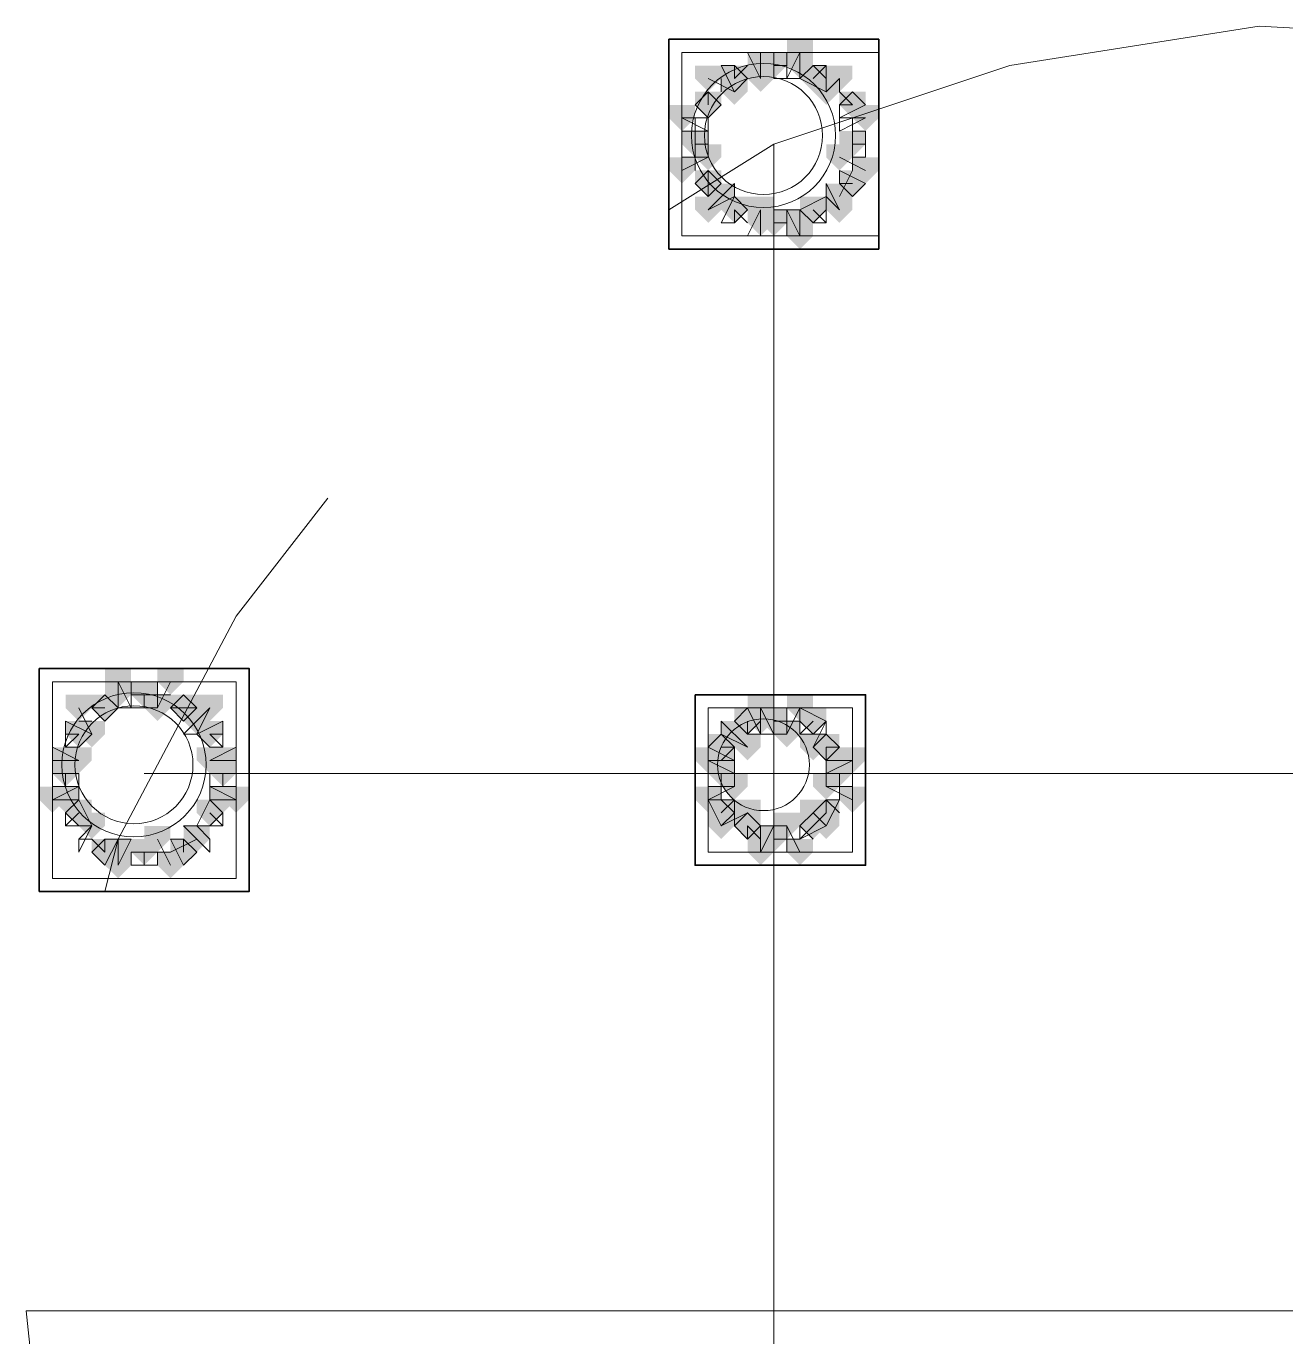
# Model space of a CAD drawing. Header units: millimetres. Extents: x 2315 to 4619, y 1334 to 1897.
# Drawn here: x 4194.02 to 4199.89, y 1554.59 to 1560.69 of the extents above; entities that cross this region are included whole.
import ezdxf

# ---------------------------------------------------------------- set-up
doc = ezdxf.new("R2010")
doc.units = ezdxf.units.MM
for name, color, linetype, true_color in [('PDF_10', 7, 'Continuous', 0x00b85c), ('PDF_AXIS', 7, 'Continuous', 0x00b85c), ('PDF_柱构件', 7, 'Continuous', 0x00b85c), ('PDF_转运站初步方案', 7, 'Continuous', 0x00b85c)]:
    doc.layers.add(name, color=color, linetype=linetype, true_color=true_color)
doc.layers.add('PDF_中心线层', color=1, linetype='Continuous')
doc.layers.add('PDF_粗实线层', color=7, linetype='Continuous')

msp = doc.modelspace()

# ---------------------------------------------------------------- hatches: boundary and pattern name
at = {"layer": 'PDF_10', "transparency": 33554559}
for points in [[(4197.5043, 1560.5703), (4197.4432, 1560.5703), (4197.4432, 1560.5093), (4197.5043, 1560.4482), (4197.5654, 1560.5093), (4197.5654, 1560.5703)], [(4197.5043, 1560.5703), (4197.4432, 1560.5703), (4197.4432, 1560.5093), (4197.5043, 1560.4482), (4197.5654, 1560.5093), (4197.5654, 1560.5703)], [(4197.321, 1560.5093), (4197.26, 1560.5093), (4197.26, 1560.4482), (4197.321, 1560.3871), (4197.3821, 1560.4482), (4197.3821, 1560.5093)], [(4197.321, 1560.5093), (4197.26, 1560.5093), (4197.26, 1560.4482), (4197.321, 1560.3871), (4197.3821, 1560.4482), (4197.3821, 1560.5093)], [(4197.6875, 1560.5093), (4197.6264, 1560.5093), (4197.6264, 1560.4482), (4197.6875, 1560.3871), (4197.7486, 1560.4482), (4197.7486, 1560.5093)], [(4197.6875, 1560.5093), (4197.6264, 1560.5093), (4197.6264, 1560.4482), (4197.6875, 1560.3871), (4197.7486, 1560.4482), (4197.7486, 1560.5093)], [(4197.1989, 1560.3871), (4197.1378, 1560.3871), (4197.1378, 1560.326), (4197.1989, 1560.2649), (4197.26, 1560.326), (4197.26, 1560.3871)], [(4197.1989, 1560.3871), (4197.1378, 1560.3871), (4197.1378, 1560.326), (4197.1989, 1560.2649), (4197.26, 1560.326), (4197.26, 1560.3871)], [(4197.1989, 1560.3871), (4197.1378, 1560.3871), (4197.1378, 1560.326), (4197.1989, 1560.2649), (4197.26, 1560.326), (4197.26, 1560.3871)], [(4197.8708, 1560.3871), (4197.8097, 1560.3871), (4197.8097, 1560.326), (4197.8708, 1560.2649), (4197.9318, 1560.326), (4197.9318, 1560.3871)], [(4197.8708, 1560.3871), (4197.8097, 1560.3871), (4197.8097, 1560.326), (4197.8708, 1560.2649), (4197.9318, 1560.326), (4197.9318, 1560.3871)], [(4197.1378, 1560.2039), (4197.0767, 1560.2039), (4197.0767, 1560.1428), (4197.1378, 1560.0817), (4197.1989, 1560.1428), (4197.1989, 1560.2039)], [(4197.1378, 1560.2039), (4197.0767, 1560.2039), (4197.0767, 1560.1428), (4197.1378, 1560.0817), (4197.1989, 1560.1428), (4197.1989, 1560.2039)], [(4197.8708, 1560.2039), (4197.8097, 1560.2039), (4197.8097, 1560.1428), (4197.8708, 1560.0817), (4197.9318, 1560.1428), (4197.9318, 1560.2039)], [(4197.8708, 1560.2039), (4197.8097, 1560.2039), (4197.8097, 1560.1428), (4197.8708, 1560.0817), (4197.9318, 1560.1428), (4197.9318, 1560.2039)], [(4197.1989, 1560.0206), (4197.1378, 1560.0206), (4197.1378, 1559.9595), (4197.1989, 1559.8985), (4197.26, 1559.9595), (4197.26, 1560.0206)], [(4197.1989, 1560.0206), (4197.1378, 1560.0206), (4197.1378, 1559.9595), (4197.1989, 1559.8985), (4197.26, 1559.9595), (4197.26, 1560.0206)], [(4197.1989, 1560.0206), (4197.1378, 1560.0206), (4197.1378, 1559.9595), (4197.1989, 1559.8985), (4197.26, 1559.9595), (4197.26, 1560.0206)], [(4197.8708, 1560.0206), (4197.8097, 1560.0206), (4197.8097, 1559.9595), (4197.8708, 1559.8985), (4197.9318, 1559.9595), (4197.9318, 1560.0206)], [(4197.8708, 1560.0206), (4197.8097, 1560.0206), (4197.8097, 1559.9595), (4197.8708, 1559.8985), (4197.9318, 1559.9595), (4197.9318, 1560.0206)], [(4197.321, 1559.8985), (4197.26, 1559.8985), (4197.26, 1559.8374), (4197.321, 1559.7763), (4197.3821, 1559.8374), (4197.3821, 1559.8985)], [(4197.321, 1559.8985), (4197.26, 1559.8985), (4197.26, 1559.8374), (4197.321, 1559.7763), (4197.3821, 1559.8374), (4197.3821, 1559.8985)], [(4197.6875, 1559.8985), (4197.6264, 1559.8985), (4197.6264, 1559.8374), (4197.6875, 1559.7763), (4197.7486, 1559.8374), (4197.7486, 1559.8985)], [(4197.6875, 1559.8985), (4197.6264, 1559.8985), (4197.6264, 1559.8374), (4197.6875, 1559.7763), (4197.7486, 1559.8374), (4197.7486, 1559.8985)], [(4197.5043, 1559.8374), (4197.4432, 1559.8374), (4197.4432, 1559.7763), (4197.5043, 1559.7152), (4197.5654, 1559.7763), (4197.5654, 1559.8374)], [(4197.5043, 1559.8374), (4197.4432, 1559.8374), (4197.4432, 1559.7763), (4197.5043, 1559.7152), (4197.5654, 1559.7763), (4197.5654, 1559.8374)], [(4194.5724, 1557.6385), (4194.5113, 1557.6385), (4194.5113, 1557.5774), (4194.5724, 1557.5163), (4194.6335, 1557.5774), (4194.6335, 1557.6385)], [(4194.5724, 1557.6385), (4194.5113, 1557.6385), (4194.5113, 1557.5774), (4194.5724, 1557.5163), (4194.6335, 1557.5774), (4194.6335, 1557.6385)], [(4194.3891, 1557.5774), (4194.3281, 1557.5774), (4194.3281, 1557.5163), (4194.3891, 1557.4552), (4194.4502, 1557.5163), (4194.4502, 1557.5774)], [(4194.3891, 1557.5774), (4194.3281, 1557.5774), (4194.3281, 1557.5163), (4194.3891, 1557.4552), (4194.4502, 1557.5163), (4194.4502, 1557.5774)], [(4194.3891, 1557.5774), (4194.3281, 1557.5774), (4194.3281, 1557.5163), (4194.3891, 1557.4552), (4194.4502, 1557.5163), (4194.4502, 1557.5774)], [(4194.7556, 1557.5774), (4194.6946, 1557.5774), (4194.6946, 1557.5163), (4194.7556, 1557.4552), (4194.8167, 1557.5163), (4194.8167, 1557.5774)], [(4194.7556, 1557.5774), (4194.6946, 1557.5774), (4194.6946, 1557.5163), (4194.7556, 1557.4552), (4194.8167, 1557.5163), (4194.8167, 1557.5774)], [(4194.7556, 1557.5774), (4194.6946, 1557.5774), (4194.6946, 1557.5163), (4194.7556, 1557.4552), (4194.8167, 1557.5163), (4194.8167, 1557.5774)], [(4197.3821, 1557.5163), (4197.321, 1557.5163), (4197.321, 1557.4552), (4197.3821, 1557.3941), (4197.4432, 1557.4552), (4197.4432, 1557.5163)], [(4197.3821, 1557.5163), (4197.321, 1557.5163), (4197.321, 1557.4552), (4197.3821, 1557.3941), (4197.4432, 1557.4552), (4197.4432, 1557.5163)], [(4197.5043, 1557.5163), (4197.4432, 1557.5163), (4197.4432, 1557.4552), (4197.5043, 1557.3941), (4197.5654, 1557.4552), (4197.5654, 1557.5163)], [(4197.5043, 1557.5163), (4197.4432, 1557.5163), (4197.4432, 1557.4552), (4197.5043, 1557.3941), (4197.5654, 1557.4552), (4197.5654, 1557.5163)], [(4197.6875, 1557.5163), (4197.6264, 1557.5163), (4197.6264, 1557.4552), (4197.6875, 1557.3941), (4197.7486, 1557.4552), (4197.7486, 1557.5163)], [(4197.6875, 1557.5163), (4197.6264, 1557.5163), (4197.6264, 1557.4552), (4197.6875, 1557.3941), (4197.7486, 1557.4552), (4197.7486, 1557.5163)], [(4194.267, 1557.4552), (4194.2059, 1557.4552), (4194.2059, 1557.3941), (4194.267, 1557.333), (4194.3281, 1557.3941), (4194.3281, 1557.4552)], [(4194.267, 1557.4552), (4194.2059, 1557.4552), (4194.2059, 1557.3941), (4194.267, 1557.333), (4194.3281, 1557.3941), (4194.3281, 1557.4552)], [(4194.8778, 1557.4552), (4194.8167, 1557.4552), (4194.8167, 1557.3941), (4194.8778, 1557.333), (4194.9389, 1557.3941), (4194.9389, 1557.4552)], [(4194.8778, 1557.4552), (4194.8167, 1557.4552), (4194.8167, 1557.3941), (4194.8778, 1557.333), (4194.9389, 1557.3941), (4194.9389, 1557.4552)], [(4197.26, 1557.3941), (4197.1989, 1557.3941), (4197.1989, 1557.333), (4197.26, 1557.272), (4197.321, 1557.333), (4197.321, 1557.3941)], [(4197.26, 1557.3941), (4197.1989, 1557.3941), (4197.1989, 1557.333), (4197.26, 1557.272), (4197.321, 1557.333), (4197.321, 1557.3941)], [(4197.7486, 1557.3941), (4197.6875, 1557.3941), (4197.6875, 1557.333), (4197.7486, 1557.272), (4197.8097, 1557.333), (4197.8097, 1557.3941)], [(4197.7486, 1557.3941), (4197.6875, 1557.3941), (4197.6875, 1557.333), (4197.7486, 1557.272), (4197.8097, 1557.333), (4197.8097, 1557.3941)], [(4194.2059, 1557.272), (4194.1448, 1557.272), (4194.1448, 1557.2109), (4194.2059, 1557.1498), (4194.267, 1557.2109), (4194.267, 1557.272)], [(4194.2059, 1557.272), (4194.1448, 1557.272), (4194.1448, 1557.2109), (4194.2059, 1557.1498), (4194.267, 1557.2109), (4194.267, 1557.272)], [(4194.9389, 1557.272), (4194.8778, 1557.272), (4194.8778, 1557.2109), (4194.9389, 1557.1498), (4195, 1557.2109), (4195, 1557.272)], [(4194.9389, 1557.272), (4194.8778, 1557.272), (4194.8778, 1557.2109), (4194.9389, 1557.1498), (4195, 1557.2109), (4195, 1557.272)], [(4194.9389, 1557.272), (4194.8778, 1557.272), (4194.8778, 1557.2109), (4194.9389, 1557.1498), (4195, 1557.2109), (4195, 1557.272)], [(4197.26, 1557.272), (4197.1989, 1557.272), (4197.1989, 1557.2109), (4197.26, 1557.1498), (4197.321, 1557.2109), (4197.321, 1557.272)], [(4197.26, 1557.272), (4197.1989, 1557.272), (4197.1989, 1557.2109), (4197.26, 1557.1498), (4197.321, 1557.2109), (4197.321, 1557.272)], [(4197.8097, 1557.272), (4197.7486, 1557.272), (4197.7486, 1557.2109), (4197.8097, 1557.1498), (4197.8708, 1557.2109), (4197.8708, 1557.272)], [(4197.8097, 1557.272), (4197.7486, 1557.272), (4197.7486, 1557.2109), (4197.8097, 1557.1498), (4197.8708, 1557.2109), (4197.8708, 1557.272)], [(4194.267, 1557.0887), (4194.2059, 1557.0887), (4194.2059, 1557.0276), (4194.267, 1556.9666), (4194.3281, 1557.0276), (4194.3281, 1557.0887)], [(4194.267, 1557.0887), (4194.2059, 1557.0887), (4194.2059, 1557.0276), (4194.267, 1556.9666), (4194.3281, 1557.0276), (4194.3281, 1557.0887)], [(4194.8778, 1557.0887), (4194.8167, 1557.0887), (4194.8167, 1557.0276), (4194.8778, 1556.9666), (4194.9389, 1557.0276), (4194.9389, 1557.0887)], [(4194.8778, 1557.0887), (4194.8167, 1557.0887), (4194.8167, 1557.0276), (4194.8778, 1556.9666), (4194.9389, 1557.0276), (4194.9389, 1557.0887)], [(4197.26, 1557.0887), (4197.1989, 1557.0887), (4197.1989, 1557.0276), (4197.26, 1556.9666), (4197.321, 1557.0276), (4197.321, 1557.0887)], [(4197.26, 1557.0887), (4197.1989, 1557.0887), (4197.1989, 1557.0276), (4197.26, 1556.9666), (4197.321, 1557.0276), (4197.321, 1557.0887)], [(4197.7486, 1557.0887), (4197.6875, 1557.0887), (4197.6875, 1557.0276), (4197.7486, 1556.9666), (4197.8097, 1557.0276), (4197.8097, 1557.0887)], [(4197.7486, 1557.0887), (4197.6875, 1557.0887), (4197.6875, 1557.0276), (4197.7486, 1556.9666), (4197.8097, 1557.0276), (4197.8097, 1557.0887)], [(4197.3821, 1557.0276), (4197.321, 1557.0276), (4197.321, 1556.9666), (4197.3821, 1556.9055), (4197.4432, 1556.9666), (4197.4432, 1557.0276)], [(4197.3821, 1557.0276), (4197.321, 1557.0276), (4197.321, 1556.9666), (4197.3821, 1556.9055), (4197.4432, 1556.9666), (4197.4432, 1557.0276)], [(4197.6875, 1557.0276), (4197.6264, 1557.0276), (4197.6264, 1556.9666), (4197.6875, 1556.9055), (4197.7486, 1556.9666), (4197.7486, 1557.0276)], [(4197.6875, 1557.0276), (4197.6264, 1557.0276), (4197.6264, 1556.9666), (4197.6875, 1556.9055), (4197.7486, 1556.9666), (4197.7486, 1557.0276)], [(4197.5043, 1556.9666), (4197.4432, 1556.9666), (4197.4432, 1556.9055), (4197.5043, 1556.8444), (4197.5654, 1556.9055), (4197.5654, 1556.9666)], [(4197.5043, 1556.9666), (4197.4432, 1556.9666), (4197.4432, 1556.9055), (4197.5043, 1556.8444), (4197.5654, 1556.9055), (4197.5654, 1556.9666)], [(4194.3891, 1556.9055), (4194.3281, 1556.9055), (4194.3281, 1556.8444), (4194.3891, 1556.7833), (4194.4502, 1556.8444), (4194.4502, 1556.9055)], [(4194.3891, 1556.9055), (4194.3281, 1556.9055), (4194.3281, 1556.8444), (4194.3891, 1556.7833), (4194.4502, 1556.8444), (4194.4502, 1556.9055)], [(4194.5724, 1556.9055), (4194.5113, 1556.9055), (4194.5113, 1556.8444), (4194.5724, 1556.7833), (4194.6335, 1556.8444), (4194.6335, 1556.9055)], [(4194.5724, 1556.9055), (4194.5113, 1556.9055), (4194.5113, 1556.8444), (4194.5724, 1556.7833), (4194.6335, 1556.8444), (4194.6335, 1556.9055)], [(4194.7556, 1556.9055), (4194.6946, 1556.9055), (4194.6946, 1556.8444), (4194.7556, 1556.7833), (4194.8167, 1556.8444), (4194.8167, 1556.9055)], [(4194.7556, 1556.9055), (4194.6946, 1556.9055), (4194.6946, 1556.8444), (4194.7556, 1556.7833), (4194.8167, 1556.8444), (4194.8167, 1556.9055)]]:
    msp.add_hatch(color=256, dxfattribs=at).paths.add_polyline_path(points)
at = {"layer": 'PDF_柱构件', "transparency": 33554559}
for points in [[(4197.6264, 1560.6314), (4197.5654, 1560.6314), (4197.5654, 1560.5703), (4197.6264, 1560.5093), (4197.6875, 1560.5703), (4197.6875, 1560.6314)], [(4197.4432, 1560.5703), (4197.3821, 1560.5703), (4197.3821, 1560.5093), (4197.4432, 1560.4482), (4197.5043, 1560.5093), (4197.5043, 1560.5703)], [(4197.6264, 1560.5703), (4197.5654, 1560.5703), (4197.5654, 1560.5093), (4197.6264, 1560.4482), (4197.6875, 1560.5093), (4197.6875, 1560.5703)], [(4197.1989, 1560.5093), (4197.1378, 1560.5093), (4197.1378, 1560.4482), (4197.1989, 1560.3871), (4197.26, 1560.4482), (4197.26, 1560.5093)], [(4197.4432, 1560.5093), (4197.3821, 1560.5093), (4197.3821, 1560.4482), (4197.4432, 1560.3871), (4197.5043, 1560.4482), (4197.5043, 1560.5093)], [(4197.8097, 1560.5093), (4197.7486, 1560.5093), (4197.7486, 1560.4482), (4197.8097, 1560.3871), (4197.8708, 1560.4482), (4197.8708, 1560.5093)], [(4197.321, 1560.4482), (4197.26, 1560.4482), (4197.26, 1560.3871), (4197.321, 1560.326), (4197.3821, 1560.3871), (4197.3821, 1560.4482)], [(4197.7486, 1560.4482), (4197.6875, 1560.4482), (4197.6875, 1560.3871), (4197.7486, 1560.326), (4197.8097, 1560.3871), (4197.8097, 1560.4482)], [(4197.0767, 1560.326), (4197.0156, 1560.326), (4197.0156, 1560.2649), (4197.0767, 1560.2039), (4197.1378, 1560.2649), (4197.1378, 1560.326)], [(4197.9318, 1560.326), (4197.8708, 1560.326), (4197.8708, 1560.2649), (4197.9318, 1560.2039), (4197.9929, 1560.2649), (4197.9929, 1560.326)], [(4197.1989, 1560.1428), (4197.1378, 1560.1428), (4197.1378, 1560.0817), (4197.1989, 1560.0206), (4197.26, 1560.0817), (4197.26, 1560.1428)], [(4197.8097, 1560.1428), (4197.7486, 1560.1428), (4197.7486, 1560.0817), (4197.8097, 1560.0206), (4197.8708, 1560.0817), (4197.8708, 1560.1428)], [(4197.0767, 1560.0817), (4197.0156, 1560.0817), (4197.0156, 1560.0206), (4197.0767, 1559.9595), (4197.1378, 1560.0206), (4197.1378, 1560.0817)], [(4197.9318, 1560.0817), (4197.8708, 1560.0817), (4197.8708, 1560.0206), (4197.9318, 1559.9595), (4197.9929, 1560.0206), (4197.9929, 1560.0817)], [(4197.26, 1559.9595), (4197.1989, 1559.9595), (4197.1989, 1559.8985), (4197.26, 1559.8374), (4197.321, 1559.8985), (4197.321, 1559.9595)], [(4197.8097, 1559.9595), (4197.7486, 1559.9595), (4197.7486, 1559.8985), (4197.8097, 1559.8374), (4197.8708, 1559.8985), (4197.8708, 1559.9595)], [(4197.1989, 1559.8985), (4197.1378, 1559.8985), (4197.1378, 1559.8374), (4197.1989, 1559.7763), (4197.26, 1559.8374), (4197.26, 1559.8985)], [(4197.4432, 1559.8985), (4197.3821, 1559.8985), (4197.3821, 1559.8374), (4197.4432, 1559.7763), (4197.5043, 1559.8374), (4197.5043, 1559.8985)], [(4197.8097, 1559.8985), (4197.7486, 1559.8985), (4197.7486, 1559.8374), (4197.8097, 1559.7763), (4197.8708, 1559.8374), (4197.8708, 1559.8985)], [(4197.4432, 1559.8374), (4197.3821, 1559.8374), (4197.3821, 1559.7763), (4197.4432, 1559.7152), (4197.5043, 1559.7763), (4197.5043, 1559.8374)], [(4197.6264, 1559.8374), (4197.5654, 1559.8374), (4197.5654, 1559.7763), (4197.6264, 1559.7152), (4197.6875, 1559.7763), (4197.6875, 1559.8374)], [(4197.6264, 1559.7763), (4197.5654, 1559.7763), (4197.5654, 1559.7152), (4197.6264, 1559.6541), (4197.6875, 1559.7152), (4197.6875, 1559.7763)], [(4194.4502, 1557.6995), (4194.3891, 1557.6995), (4194.3891, 1557.6385), (4194.4502, 1557.5774), (4194.5113, 1557.6385), (4194.5113, 1557.6995)], [(4194.6946, 1557.6995), (4194.6335, 1557.6995), (4194.6335, 1557.6385), (4194.6946, 1557.5774), (4194.7556, 1557.6385), (4194.7556, 1557.6995)], [(4194.4502, 1557.6385), (4194.3891, 1557.6385), (4194.3891, 1557.5774), (4194.4502, 1557.5163), (4194.5113, 1557.5774), (4194.5113, 1557.6385)], [(4194.267, 1557.5774), (4194.2059, 1557.5774), (4194.2059, 1557.5163), (4194.267, 1557.4552), (4194.3281, 1557.5163), (4194.3281, 1557.5774)], [(4194.6335, 1557.5774), (4194.5724, 1557.5774), (4194.5724, 1557.5163), (4194.6335, 1557.4552), (4194.6946, 1557.5163), (4194.6946, 1557.5774)], [(4194.8778, 1557.5774), (4194.8167, 1557.5774), (4194.8167, 1557.5163), (4194.8778, 1557.4552), (4194.9389, 1557.5163), (4194.9389, 1557.5774)], [(4197.4432, 1557.5774), (4197.3821, 1557.5774), (4197.3821, 1557.5163), (4197.4432, 1557.4552), (4197.5043, 1557.5163), (4197.5043, 1557.5774)], [(4197.6264, 1557.5774), (4197.5654, 1557.5774), (4197.5654, 1557.5163), (4197.6264, 1557.4552), (4197.6875, 1557.5163), (4197.6875, 1557.5774)], [(4194.8167, 1557.5163), (4194.7556, 1557.5163), (4194.7556, 1557.4552), (4194.8167, 1557.3941), (4194.8778, 1557.4552), (4194.8778, 1557.5163)], [(4197.4432, 1557.5163), (4197.3821, 1557.5163), (4197.3821, 1557.4552), (4197.4432, 1557.3941), (4197.5043, 1557.4552), (4197.5043, 1557.5163)], [(4194.3281, 1557.4552), (4194.267, 1557.4552), (4194.267, 1557.3941), (4194.3281, 1557.333), (4194.3891, 1557.3941), (4194.3891, 1557.4552)], [(4197.321, 1557.4552), (4197.26, 1557.4552), (4197.26, 1557.3941), (4197.321, 1557.333), (4197.3821, 1557.3941), (4197.3821, 1557.4552)], [(4197.5654, 1557.4552), (4197.5043, 1557.4552), (4197.5043, 1557.3941), (4197.5654, 1557.333), (4197.6264, 1557.3941), (4197.6264, 1557.4552)], [(4197.3821, 1557.3941), (4197.321, 1557.3941), (4197.321, 1557.333), (4197.3821, 1557.272), (4197.4432, 1557.333), (4197.4432, 1557.3941)], [(4197.6875, 1557.3941), (4197.6264, 1557.3941), (4197.6264, 1557.333), (4197.6875, 1557.272), (4197.7486, 1557.333), (4197.7486, 1557.3941)], [(4194.2059, 1557.333), (4194.1448, 1557.333), (4194.1448, 1557.272), (4194.2059, 1557.2109), (4194.267, 1557.272), (4194.267, 1557.333)], [(4194.267, 1557.333), (4194.2059, 1557.333), (4194.2059, 1557.272), (4194.267, 1557.2109), (4194.3281, 1557.272), (4194.3281, 1557.333)], [(4194.8778, 1557.333), (4194.8167, 1557.333), (4194.8167, 1557.272), (4194.8778, 1557.2109), (4194.9389, 1557.272), (4194.9389, 1557.333)], [(4194.9389, 1557.333), (4194.8778, 1557.333), (4194.8778, 1557.272), (4194.9389, 1557.2109), (4195, 1557.272), (4195, 1557.333)], [(4197.1989, 1557.333), (4197.1378, 1557.333), (4197.1378, 1557.272), (4197.1989, 1557.2109), (4197.26, 1557.272), (4197.26, 1557.333)], [(4197.26, 1557.333), (4197.1989, 1557.333), (4197.1989, 1557.272), (4197.26, 1557.2109), (4197.321, 1557.272), (4197.321, 1557.333)], [(4197.8097, 1557.333), (4197.7486, 1557.333), (4197.7486, 1557.272), (4197.8097, 1557.2109), (4197.8708, 1557.272), (4197.8708, 1557.333)], [(4197.8708, 1557.333), (4197.8097, 1557.333), (4197.8097, 1557.272), (4197.8708, 1557.2109), (4197.9318, 1557.272), (4197.9318, 1557.333)], [(4197.321, 1557.2109), (4197.26, 1557.2109), (4197.26, 1557.1498), (4197.321, 1557.0887), (4197.3821, 1557.1498), (4197.3821, 1557.2109)], [(4197.7486, 1557.2109), (4197.6875, 1557.2109), (4197.6875, 1557.1498), (4197.7486, 1557.0887), (4197.8097, 1557.1498), (4197.8097, 1557.2109)], [(4194.1448, 1557.1498), (4194.0837, 1557.1498), (4194.0837, 1557.0887), (4194.1448, 1557.0276), (4194.2059, 1557.0887), (4194.2059, 1557.1498)], [(4194.2059, 1557.1498), (4194.1448, 1557.1498), (4194.1448, 1557.0887), (4194.2059, 1557.0276), (4194.267, 1557.0887), (4194.267, 1557.1498)], [(4194.9389, 1557.1498), (4194.8778, 1557.1498), (4194.8778, 1557.0887), (4194.9389, 1557.0276), (4195, 1557.0887), (4195, 1557.1498)], [(4195, 1557.1498), (4194.9389, 1557.1498), (4194.9389, 1557.0887), (4195, 1557.0276), (4195.061, 1557.0887), (4195.061, 1557.1498)], [(4197.1989, 1557.1498), (4197.1378, 1557.1498), (4197.1378, 1557.0887), (4197.1989, 1557.0276), (4197.26, 1557.0887), (4197.26, 1557.1498)], [(4197.8708, 1557.1498), (4197.8097, 1557.1498), (4197.8097, 1557.0887), (4197.8708, 1557.0276), (4197.9318, 1557.0887), (4197.9318, 1557.1498)], [(4197.3821, 1557.0887), (4197.321, 1557.0887), (4197.321, 1557.0276), (4197.3821, 1556.9666), (4197.4432, 1557.0276), (4197.4432, 1557.0887)], [(4197.6875, 1557.0887), (4197.6264, 1557.0887), (4197.6264, 1557.0276), (4197.6875, 1556.9666), (4197.7486, 1557.0276), (4197.7486, 1557.0887)], [(4194.3281, 1557.0276), (4194.267, 1557.0276), (4194.267, 1556.9666), (4194.3281, 1556.9055), (4194.3891, 1556.9666), (4194.3891, 1557.0276)], [(4197.26, 1557.0276), (4197.1989, 1557.0276), (4197.1989, 1556.9666), (4197.26, 1556.9055), (4197.321, 1556.9666), (4197.321, 1557.0276)], [(4197.5654, 1557.0276), (4197.5043, 1557.0276), (4197.5043, 1556.9666), (4197.5654, 1556.9055), (4197.6264, 1556.9666), (4197.6264, 1557.0276)], [(4197.7486, 1557.0276), (4197.6875, 1557.0276), (4197.6875, 1556.9666), (4197.7486, 1556.9055), (4197.8097, 1556.9666), (4197.8097, 1557.0276)], [(4194.6335, 1556.9666), (4194.5724, 1556.9666), (4194.5724, 1556.9055), (4194.6335, 1556.8444), (4194.6946, 1556.9055), (4194.6946, 1556.9666)], [(4194.8167, 1556.9666), (4194.7556, 1556.9666), (4194.7556, 1556.9055), (4194.8167, 1556.8444), (4194.8778, 1556.9055), (4194.8778, 1556.9666)], [(4197.4432, 1556.9666), (4197.3821, 1556.9666), (4197.3821, 1556.9055), (4197.4432, 1556.8444), (4197.5043, 1556.9055), (4197.5043, 1556.9666)], [(4194.4502, 1556.9055), (4194.3891, 1556.9055), (4194.3891, 1556.8444), (4194.4502, 1556.7833), (4194.5113, 1556.8444), (4194.5113, 1556.9055)], [(4197.4432, 1556.9055), (4197.3821, 1556.9055), (4197.3821, 1556.8444), (4197.4432, 1556.7833), (4197.5043, 1556.8444), (4197.5043, 1556.9055)], [(4197.6264, 1556.9055), (4197.5654, 1556.9055), (4197.5654, 1556.8444), (4197.6264, 1556.7833), (4197.6875, 1556.8444), (4197.6875, 1556.9055)], [(4194.4502, 1556.8444), (4194.3891, 1556.8444), (4194.3891, 1556.7833), (4194.4502, 1556.7222), (4194.5113, 1556.7833), (4194.5113, 1556.8444)], [(4194.6946, 1556.8444), (4194.6335, 1556.8444), (4194.6335, 1556.7833), (4194.6946, 1556.7222), (4194.7556, 1556.7833), (4194.7556, 1556.8444)]]:
    msp.add_hatch(color=256, dxfattribs=at).paths.add_polyline_path(points)
at = {"layer": 'PDF_转运站初步方案', "transparency": 33554559}
for points in [[(4197.5043, 1560.5703), (4197.4432, 1560.5703), (4197.4432, 1560.5093), (4197.5043, 1560.4482), (4197.5654, 1560.5093), (4197.5654, 1560.5703)], [(4197.5043, 1560.5703), (4197.4432, 1560.5703), (4197.4432, 1560.5093), (4197.5043, 1560.4482), (4197.5654, 1560.5093), (4197.5654, 1560.5703)], [(4197.321, 1560.5093), (4197.26, 1560.5093), (4197.26, 1560.4482), (4197.321, 1560.3871), (4197.3821, 1560.4482), (4197.3821, 1560.5093)], [(4197.321, 1560.5093), (4197.26, 1560.5093), (4197.26, 1560.4482), (4197.321, 1560.3871), (4197.3821, 1560.4482), (4197.3821, 1560.5093)], [(4197.6875, 1560.5093), (4197.6264, 1560.5093), (4197.6264, 1560.4482), (4197.6875, 1560.3871), (4197.7486, 1560.4482), (4197.7486, 1560.5093)], [(4197.6875, 1560.5093), (4197.6264, 1560.5093), (4197.6264, 1560.4482), (4197.6875, 1560.3871), (4197.7486, 1560.4482), (4197.7486, 1560.5093)], [(4197.1989, 1560.3871), (4197.1378, 1560.3871), (4197.1378, 1560.326), (4197.1989, 1560.2649), (4197.26, 1560.326), (4197.26, 1560.3871)], [(4197.1989, 1560.3871), (4197.1378, 1560.3871), (4197.1378, 1560.326), (4197.1989, 1560.2649), (4197.26, 1560.326), (4197.26, 1560.3871)], [(4197.8708, 1560.3871), (4197.8097, 1560.3871), (4197.8097, 1560.326), (4197.8708, 1560.2649), (4197.9318, 1560.326), (4197.9318, 1560.3871)], [(4197.8708, 1560.3871), (4197.8097, 1560.3871), (4197.8097, 1560.326), (4197.8708, 1560.2649), (4197.9318, 1560.326), (4197.9318, 1560.3871)], [(4197.1378, 1560.2039), (4197.0767, 1560.2039), (4197.0767, 1560.1428), (4197.1378, 1560.0817), (4197.1989, 1560.1428), (4197.1989, 1560.2039)], [(4197.1378, 1560.2039), (4197.0767, 1560.2039), (4197.0767, 1560.1428), (4197.1378, 1560.0817), (4197.1989, 1560.1428), (4197.1989, 1560.2039)], [(4197.8708, 1560.2039), (4197.8097, 1560.2039), (4197.8097, 1560.1428), (4197.8708, 1560.0817), (4197.9318, 1560.1428), (4197.9318, 1560.2039)], [(4197.8708, 1560.2039), (4197.8097, 1560.2039), (4197.8097, 1560.1428), (4197.8708, 1560.0817), (4197.9318, 1560.1428), (4197.9318, 1560.2039)], [(4197.1989, 1560.0206), (4197.1378, 1560.0206), (4197.1378, 1559.9595), (4197.1989, 1559.8985), (4197.26, 1559.9595), (4197.26, 1560.0206)], [(4197.1989, 1560.0206), (4197.1378, 1560.0206), (4197.1378, 1559.9595), (4197.1989, 1559.8985), (4197.26, 1559.9595), (4197.26, 1560.0206)], [(4197.8708, 1560.0206), (4197.8097, 1560.0206), (4197.8097, 1559.9595), (4197.8708, 1559.8985), (4197.9318, 1559.9595), (4197.9318, 1560.0206)], [(4197.8708, 1560.0206), (4197.8097, 1560.0206), (4197.8097, 1559.9595), (4197.8708, 1559.8985), (4197.9318, 1559.9595), (4197.9318, 1560.0206)], [(4197.321, 1559.8985), (4197.26, 1559.8985), (4197.26, 1559.8374), (4197.321, 1559.7763), (4197.3821, 1559.8374), (4197.3821, 1559.8985)], [(4197.321, 1559.8985), (4197.26, 1559.8985), (4197.26, 1559.8374), (4197.321, 1559.7763), (4197.3821, 1559.8374), (4197.3821, 1559.8985)], [(4197.6875, 1559.8985), (4197.6264, 1559.8985), (4197.6264, 1559.8374), (4197.6875, 1559.7763), (4197.7486, 1559.8374), (4197.7486, 1559.8985)], [(4197.6875, 1559.8985), (4197.6264, 1559.8985), (4197.6264, 1559.8374), (4197.6875, 1559.7763), (4197.7486, 1559.8374), (4197.7486, 1559.8985)], [(4197.5043, 1559.8374), (4197.4432, 1559.8374), (4197.4432, 1559.7763), (4197.5043, 1559.7152), (4197.5654, 1559.7763), (4197.5654, 1559.8374)], [(4197.5043, 1559.8374), (4197.4432, 1559.8374), (4197.4432, 1559.7763), (4197.5043, 1559.7152), (4197.5654, 1559.7763), (4197.5654, 1559.8374)], [(4194.5724, 1557.6385), (4194.5113, 1557.6385), (4194.5113, 1557.5774), (4194.5724, 1557.5163), (4194.6335, 1557.5774), (4194.6335, 1557.6385)], [(4194.5724, 1557.6385), (4194.5113, 1557.6385), (4194.5113, 1557.5774), (4194.5724, 1557.5163), (4194.6335, 1557.5774), (4194.6335, 1557.6385)], [(4194.3891, 1557.5774), (4194.3281, 1557.5774), (4194.3281, 1557.5163), (4194.3891, 1557.4552), (4194.4502, 1557.5163), (4194.4502, 1557.5774)], [(4194.3891, 1557.5774), (4194.3281, 1557.5774), (4194.3281, 1557.5163), (4194.3891, 1557.4552), (4194.4502, 1557.5163), (4194.4502, 1557.5774)], [(4194.7556, 1557.5774), (4194.6946, 1557.5774), (4194.6946, 1557.5163), (4194.7556, 1557.4552), (4194.8167, 1557.5163), (4194.8167, 1557.5774)], [(4194.7556, 1557.5774), (4194.6946, 1557.5774), (4194.6946, 1557.5163), (4194.7556, 1557.4552), (4194.8167, 1557.5163), (4194.8167, 1557.5774)], [(4197.3821, 1557.5163), (4197.321, 1557.5163), (4197.321, 1557.4552), (4197.3821, 1557.3941), (4197.4432, 1557.4552), (4197.4432, 1557.5163)], [(4197.3821, 1557.5163), (4197.321, 1557.5163), (4197.321, 1557.4552), (4197.3821, 1557.3941), (4197.4432, 1557.4552), (4197.4432, 1557.5163)], [(4197.5043, 1557.5163), (4197.4432, 1557.5163), (4197.4432, 1557.4552), (4197.5043, 1557.3941), (4197.5654, 1557.4552), (4197.5654, 1557.5163)], [(4197.5043, 1557.5163), (4197.4432, 1557.5163), (4197.4432, 1557.4552), (4197.5043, 1557.3941), (4197.5654, 1557.4552), (4197.5654, 1557.5163)], [(4197.6875, 1557.5163), (4197.6264, 1557.5163), (4197.6264, 1557.4552), (4197.6875, 1557.3941), (4197.7486, 1557.4552), (4197.7486, 1557.5163)], [(4197.6875, 1557.5163), (4197.6264, 1557.5163), (4197.6264, 1557.4552), (4197.6875, 1557.3941), (4197.7486, 1557.4552), (4197.7486, 1557.5163)], [(4194.267, 1557.4552), (4194.2059, 1557.4552), (4194.2059, 1557.3941), (4194.267, 1557.333), (4194.3281, 1557.3941), (4194.3281, 1557.4552)], [(4194.267, 1557.4552), (4194.2059, 1557.4552), (4194.2059, 1557.3941), (4194.267, 1557.333), (4194.3281, 1557.3941), (4194.3281, 1557.4552)], [(4194.8778, 1557.4552), (4194.8167, 1557.4552), (4194.8167, 1557.3941), (4194.8778, 1557.333), (4194.9389, 1557.3941), (4194.9389, 1557.4552)], [(4194.8778, 1557.4552), (4194.8167, 1557.4552), (4194.8167, 1557.3941), (4194.8778, 1557.333), (4194.9389, 1557.3941), (4194.9389, 1557.4552)], [(4197.26, 1557.3941), (4197.1989, 1557.3941), (4197.1989, 1557.333), (4197.26, 1557.272), (4197.321, 1557.333), (4197.321, 1557.3941)], [(4197.26, 1557.3941), (4197.1989, 1557.3941), (4197.1989, 1557.333), (4197.26, 1557.272), (4197.321, 1557.333), (4197.321, 1557.3941)], [(4197.7486, 1557.3941), (4197.6875, 1557.3941), (4197.6875, 1557.333), (4197.7486, 1557.272), (4197.8097, 1557.333), (4197.8097, 1557.3941)], [(4197.7486, 1557.3941), (4197.6875, 1557.3941), (4197.6875, 1557.333), (4197.7486, 1557.272), (4197.8097, 1557.333), (4197.8097, 1557.3941)], [(4194.2059, 1557.272), (4194.1448, 1557.272), (4194.1448, 1557.2109), (4194.2059, 1557.1498), (4194.267, 1557.2109), (4194.267, 1557.272)], [(4194.2059, 1557.272), (4194.1448, 1557.272), (4194.1448, 1557.2109), (4194.2059, 1557.1498), (4194.267, 1557.2109), (4194.267, 1557.272)], [(4194.9389, 1557.272), (4194.8778, 1557.272), (4194.8778, 1557.2109), (4194.9389, 1557.1498), (4195, 1557.2109), (4195, 1557.272)], [(4194.9389, 1557.272), (4194.8778, 1557.272), (4194.8778, 1557.2109), (4194.9389, 1557.1498), (4195, 1557.2109), (4195, 1557.272)], [(4197.26, 1557.272), (4197.1989, 1557.272), (4197.1989, 1557.2109), (4197.26, 1557.1498), (4197.321, 1557.2109), (4197.321, 1557.272)], [(4197.26, 1557.272), (4197.1989, 1557.272), (4197.1989, 1557.2109), (4197.26, 1557.1498), (4197.321, 1557.2109), (4197.321, 1557.272)], [(4197.8097, 1557.272), (4197.7486, 1557.272), (4197.7486, 1557.2109), (4197.8097, 1557.1498), (4197.8708, 1557.2109), (4197.8708, 1557.272)], [(4197.8097, 1557.272), (4197.7486, 1557.272), (4197.7486, 1557.2109), (4197.8097, 1557.1498), (4197.8708, 1557.2109), (4197.8708, 1557.272)], [(4194.267, 1557.0887), (4194.2059, 1557.0887), (4194.2059, 1557.0276), (4194.267, 1556.9666), (4194.3281, 1557.0276), (4194.3281, 1557.0887)], [(4194.267, 1557.0887), (4194.2059, 1557.0887), (4194.2059, 1557.0276), (4194.267, 1556.9666), (4194.3281, 1557.0276), (4194.3281, 1557.0887)], [(4194.8778, 1557.0887), (4194.8167, 1557.0887), (4194.8167, 1557.0276), (4194.8778, 1556.9666), (4194.9389, 1557.0276), (4194.9389, 1557.0887)], [(4194.8778, 1557.0887), (4194.8167, 1557.0887), (4194.8167, 1557.0276), (4194.8778, 1556.9666), (4194.9389, 1557.0276), (4194.9389, 1557.0887)], [(4197.26, 1557.0887), (4197.1989, 1557.0887), (4197.1989, 1557.0276), (4197.26, 1556.9666), (4197.321, 1557.0276), (4197.321, 1557.0887)], [(4197.26, 1557.0887), (4197.1989, 1557.0887), (4197.1989, 1557.0276), (4197.26, 1556.9666), (4197.321, 1557.0276), (4197.321, 1557.0887)], [(4197.7486, 1557.0887), (4197.6875, 1557.0887), (4197.6875, 1557.0276), (4197.7486, 1556.9666), (4197.8097, 1557.0276), (4197.8097, 1557.0887)], [(4197.7486, 1557.0887), (4197.6875, 1557.0887), (4197.6875, 1557.0276), (4197.7486, 1556.9666), (4197.8097, 1557.0276), (4197.8097, 1557.0887)], [(4197.3821, 1557.0276), (4197.321, 1557.0276), (4197.321, 1556.9666), (4197.3821, 1556.9055), (4197.4432, 1556.9666), (4197.4432, 1557.0276)], [(4197.3821, 1557.0276), (4197.321, 1557.0276), (4197.321, 1556.9666), (4197.3821, 1556.9055), (4197.4432, 1556.9666), (4197.4432, 1557.0276)], [(4197.6875, 1557.0276), (4197.6264, 1557.0276), (4197.6264, 1556.9666), (4197.6875, 1556.9055), (4197.7486, 1556.9666), (4197.7486, 1557.0276)], [(4197.6875, 1557.0276), (4197.6264, 1557.0276), (4197.6264, 1556.9666), (4197.6875, 1556.9055), (4197.7486, 1556.9666), (4197.7486, 1557.0276)], [(4197.5043, 1556.9666), (4197.4432, 1556.9666), (4197.4432, 1556.9055), (4197.5043, 1556.8444), (4197.5654, 1556.9055), (4197.5654, 1556.9666)], [(4197.5043, 1556.9666), (4197.4432, 1556.9666), (4197.4432, 1556.9055), (4197.5043, 1556.8444), (4197.5654, 1556.9055), (4197.5654, 1556.9666)], [(4194.3891, 1556.9055), (4194.3281, 1556.9055), (4194.3281, 1556.8444), (4194.3891, 1556.7833), (4194.4502, 1556.8444), (4194.4502, 1556.9055)], [(4194.3891, 1556.9055), (4194.3281, 1556.9055), (4194.3281, 1556.8444), (4194.3891, 1556.7833), (4194.4502, 1556.8444), (4194.4502, 1556.9055)], [(4194.5724, 1556.9055), (4194.5113, 1556.9055), (4194.5113, 1556.8444), (4194.5724, 1556.7833), (4194.6335, 1556.8444), (4194.6335, 1556.9055)], [(4194.5724, 1556.9055), (4194.5113, 1556.9055), (4194.5113, 1556.8444), (4194.5724, 1556.7833), (4194.6335, 1556.8444), (4194.6335, 1556.9055)], [(4194.7556, 1556.9055), (4194.6946, 1556.9055), (4194.6946, 1556.8444), (4194.7556, 1556.7833), (4194.8167, 1556.8444), (4194.8167, 1556.9055)], [(4194.7556, 1556.9055), (4194.6946, 1556.9055), (4194.6946, 1556.8444), (4194.7556, 1556.7833), (4194.8167, 1556.8444), (4194.8167, 1556.9055)]]:
    msp.add_hatch(color=256, dxfattribs=at).paths.add_polyline_path(points)

# ---------------------------------------------------------------- linework, layer by layer
at = {"layer": 'PDF_10', "lineweight": 18}
for points in [[(4197.5654, 1560.5093), (4197.5043, 1560.5093), (4197.5043, 1560.5703)], [(4197.3821, 1560.5093), (4197.321, 1560.4482), (4197.321, 1560.5093)], [(4197.7486, 1560.4482), (4197.6875, 1560.5093)], [(4197.6875, 1560.4482), (4197.7486, 1560.5093)], [(4197.1989, 1560.3871), (4197.1989, 1560.326)], [(4197.8097, 1560.326), (4197.8708, 1560.326), (4197.8097, 1560.3871)], [(4197.1378, 1560.2039), (4197.1378, 1560.0817)], [(4197.8708, 1560.0817), (4197.8708, 1560.2039)], [(4197.1989, 1560.1428), (4197.1378, 1560.1428)], [(4197.8708, 1560.1428), (4197.9318, 1560.1428)], [(4197.1989, 1560.0206), (4197.1989, 1559.8985)], [(4197.8097, 1559.8985), (4197.8708, 1560.0206)], [(4197.8097, 1559.9595), (4197.8708, 1559.9595)], [(4197.321, 1559.7763), (4197.321, 1559.8374), (4197.3821, 1559.7763)], [(4197.6875, 1559.7763), (4197.7486, 1559.8374)], [(4197.6875, 1559.8374), (4197.7486, 1559.7763)], [(4197.5043, 1559.7152), (4197.5043, 1559.7763), (4197.5654, 1559.7763)], [(4194.5113, 1557.5774), (4194.6335, 1557.5774)], [(4194.5724, 1557.5163), (4194.5724, 1557.5774)], [(4194.3281, 1557.5163), (4194.3891, 1557.5163)], [(4194.6946, 1557.5163), (4194.8167, 1557.5163)], [(4197.5043, 1557.5163), (4197.5043, 1557.4552), (4197.5654, 1557.4552)], [(4197.3821, 1557.4552), (4197.3821, 1557.3941), (4197.4432, 1557.4552)], [(4197.6264, 1557.4552), (4197.6875, 1557.3941)], [(4197.6264, 1557.3941), (4197.6875, 1557.4552)], [(4194.2059, 1557.333), (4194.267, 1557.3941), (4194.2059, 1557.3941)], [(4194.9389, 1557.3941), (4194.8778, 1557.3941), (4194.9389, 1557.333)], [(4197.26, 1557.272), (4197.321, 1557.333), (4197.26, 1557.333)], [(4197.8097, 1557.333), (4197.7486, 1557.333), (4197.7486, 1557.272)], [(4194.2059, 1557.1498), (4194.2059, 1557.2109), (4194.1448, 1557.2109)], [(4194.9389, 1557.2109), (4194.9389, 1557.1498)], [(4197.26, 1557.1498), (4197.26, 1557.2109), (4197.1989, 1557.2109)], [(4197.7486, 1557.2109), (4197.8097, 1557.2109), (4197.8097, 1557.1498)], [(4197.321, 1557.0276), (4197.26, 1557.0887)], [(4197.321, 1557.0887), (4197.26, 1557.0276)], [(4197.8097, 1557.0276), (4197.7486, 1557.0887), (4197.7486, 1557.0276)], [(4194.267, 1556.9666), (4194.2059, 1557.0276)], [(4194.267, 1557.0276), (4194.2059, 1556.9666)], [(4194.9389, 1557.0276), (4194.8778, 1556.9666)], [(4194.8778, 1557.0276), (4194.9389, 1556.9666)], [(4197.4432, 1556.9055), (4197.3821, 1556.9666), (4197.3821, 1556.9055)], [(4197.5654, 1556.9055), (4197.5043, 1556.9055), (4197.5043, 1556.9666)], [(4197.6875, 1556.9666), (4197.6264, 1556.9055)], [(4197.6264, 1556.9666), (4197.6875, 1556.9055)], [(4194.3891, 1556.9055), (4194.3891, 1556.8444), (4194.3281, 1556.9055)], [(4194.8167, 1556.9055), (4194.6946, 1556.8444)], [(4194.7556, 1556.9055), (4194.7556, 1556.8444)], [(4194.6335, 1556.8444), (4194.5113, 1556.8444)], [(4194.5724, 1556.8444), (4194.5724, 1556.7833)]]:
    msp.add_lwpolyline(points, dxfattribs=at)
at = {"layer": 'PDF_AXIS', "lineweight": 18}
for points in [[(4197.9929, 1560.5703), (4197.9929, 1559.7152), (4197.0767, 1559.7152), (4197.0767, 1560.5703)], [(4194.1448, 1557.6385), (4194.1448, 1556.7222), (4195, 1556.7222), (4195, 1557.6385)], [(4197.1989, 1557.5163), (4197.1989, 1556.8444), (4197.8708, 1556.8444), (4197.8708, 1557.5163)]]:
    msp.add_lwpolyline(points, close=True, dxfattribs=at)
at = {"layer": 'PDF_中心线层', "color": 112, "lineweight": 18, "true_color": 0x00b85c}
for points in [[(4205.9946, 1554.7066), (4205.9946, 1555.2563), (4205.7502, 1556.3557), (4205.3837, 1557.4552), (4204.7119, 1558.3714), (4203.9789, 1559.2266), (4203.0016, 1559.8985), (4201.9632, 1560.3871), (4200.8637, 1560.6314), (4199.7643, 1560.6925), (4198.6037, 1560.5093), (4197.5043, 1560.1428), (4197.0156, 1559.8374)], [(4197.5043, 1549.2093), (4197.5043, 1560.1428)], [(4195.4275, 1558.4936), (4195, 1557.9439), (4194.4502, 1556.9055), (4194.3891, 1556.6612)], [(4205.5059, 1557.2109), (4194.5724, 1557.2109)], [(4194.0227, 1554.7066), (4194.1448, 1553.546), (4194.4502, 1552.4466), (4195, 1551.4693), (4195.6718, 1550.553), (4196.527, 1549.8201), (4197.5043, 1549.2093), (4198.6037, 1548.8428), (4199.7643, 1548.7206), (4200.8637, 1548.7817), (4201.9632, 1549.026), (4203.0016, 1549.5147), (4203.0627, 1549.5147)], [(4194.0227, 1554.7066), (4205.9946, 1554.7066), (4194.0227, 1554.7066)]]:
    msp.add_lwpolyline(points, dxfattribs=at)
at = {"layer": 'PDF_柱构件', "lineweight": 18}
for points in [[(4197.4432, 1560.5703), (4197.4432, 1560.4482), (4197.3821, 1560.5703)], [(4197.5654, 1560.4482), (4197.5043, 1560.4482), (4197.5043, 1560.5703), (4197.5654, 1560.5703)], [(4197.6264, 1560.5703), (4197.6264, 1560.4482), (4197.5654, 1560.4482)], [(4197.3821, 1560.4482), (4197.321, 1560.3871), (4197.26, 1560.5093), (4197.321, 1560.5093)], [(4197.7486, 1560.3871), (4197.6264, 1560.4482), (4197.6875, 1560.5093), (4197.7486, 1560.5093)], [(4197.1989, 1560.4482), (4197.321, 1560.3871)], [(4197.8097, 1560.4482), (4197.7486, 1560.3871)], [(4197.26, 1560.326), (4197.1989, 1560.2649), (4197.1378, 1560.326), (4197.1989, 1560.3871)], [(4197.8097, 1560.2649), (4197.8097, 1560.326), (4197.8708, 1560.3871), (4197.9318, 1560.326)], [(4197.0767, 1560.2649), (4197.1989, 1560.2649), (4197.1989, 1560.2039)], [(4197.9318, 1560.2649), (4197.8097, 1560.2039), (4197.8097, 1560.2649)], [(4197.1989, 1560.2039), (4197.1989, 1560.0817), (4197.0767, 1560.0817), (4197.0767, 1560.2039)], [(4197.8708, 1560.0817), (4197.8708, 1560.2039), (4197.9318, 1560.2039), (4197.9318, 1560.0817)], [(4197.0767, 1560.0206), (4197.1989, 1560.0817)], [(4197.9318, 1560.0206), (4197.8097, 1560.0817)], [(4197.1989, 1560.0206), (4197.26, 1559.9595), (4197.1989, 1559.8985), (4197.1378, 1559.9595)], [(4197.8097, 1559.9595), (4197.8097, 1560.0206), (4197.9318, 1559.9595), (4197.8708, 1559.8985)], [(4197.1989, 1559.8374), (4197.321, 1559.9595), (4197.321, 1559.8985)], [(4197.8097, 1559.8374), (4197.7486, 1559.8985), (4197.7486, 1559.9595)], [(4197.321, 1559.8985), (4197.3821, 1559.8374), (4197.321, 1559.7763), (4197.26, 1559.7763)], [(4197.6264, 1559.8374), (4197.7486, 1559.8985), (4197.7486, 1559.7763), (4197.6875, 1559.7763)], [(4197.3821, 1559.7152), (4197.4432, 1559.8374), (4197.4432, 1559.7152)], [(4197.5043, 1559.8374), (4197.5654, 1559.8374), (4197.5654, 1559.7152), (4197.5043, 1559.7152)], [(4197.6264, 1559.7152), (4197.5654, 1559.8374), (4197.6264, 1559.8374)], [(4194.4502, 1557.6385), (4194.4502, 1557.5163), (4194.5113, 1557.5163)], [(4194.5113, 1557.5163), (4194.6335, 1557.5163), (4194.6335, 1557.6385), (4194.5113, 1557.6385)], [(4194.6946, 1557.6385), (4194.6335, 1557.5163)], [(4194.3891, 1557.4552), (4194.4502, 1557.5163), (4194.3891, 1557.5774), (4194.3281, 1557.5163)], [(4194.6946, 1557.5163), (4194.7556, 1557.4552), (4194.8167, 1557.5163), (4194.7556, 1557.5774)], [(4194.267, 1557.5163), (4194.3281, 1557.3941)], [(4194.8778, 1557.5163), (4194.7556, 1557.3941), (4194.8167, 1557.3941)], [(4197.3821, 1557.3941), (4197.4432, 1557.3941), (4197.3821, 1557.5163), (4197.321, 1557.4552)], [(4197.4432, 1557.5163), (4197.4432, 1557.3941), (4197.5043, 1557.3941)], [(4197.5043, 1557.3941), (4197.5654, 1557.3941), (4197.5654, 1557.5163), (4197.5043, 1557.5163)], [(4197.6264, 1557.5163), (4197.5654, 1557.3941)], [(4197.6264, 1557.3941), (4197.6875, 1557.3941), (4197.7486, 1557.4552), (4197.6264, 1557.5163)], [(4194.267, 1557.333), (4194.3281, 1557.3941), (4194.2059, 1557.4552), (4194.2059, 1557.333)], [(4194.8167, 1557.3941), (4194.8778, 1557.333), (4194.9389, 1557.333), (4194.9389, 1557.4552)], [(4197.26, 1557.3941), (4197.3821, 1557.333), (4197.26, 1557.4552)], [(4197.7486, 1557.4552), (4197.6875, 1557.333), (4197.7486, 1557.3941)], [(4197.321, 1557.272), (4197.321, 1557.333), (4197.26, 1557.3941), (4197.1989, 1557.333)], [(4197.6875, 1557.333), (4197.7486, 1557.272), (4197.8097, 1557.333), (4197.7486, 1557.3941)], [(4194.1448, 1557.272), (4194.267, 1557.272), (4194.1448, 1557.333)], [(4195, 1557.333), (4194.8778, 1557.272), (4195, 1557.272)], [(4197.1989, 1557.272), (4197.321, 1557.2109), (4197.321, 1557.272)], [(4197.8708, 1557.272), (4197.7486, 1557.272), (4197.7486, 1557.2109)], [(4194.267, 1557.1498), (4194.267, 1557.2109), (4194.1448, 1557.2109), (4194.1448, 1557.1498)], [(4194.8778, 1557.2109), (4194.8778, 1557.1498), (4195, 1557.1498), (4195, 1557.2109)], [(4197.321, 1557.1498), (4197.321, 1557.2109), (4197.1989, 1557.2109), (4197.1989, 1557.1498)], [(4197.7486, 1557.2109), (4197.7486, 1557.1498), (4197.8708, 1557.1498), (4197.8708, 1557.2109)], [(4194.1448, 1557.0887), (4194.267, 1557.0887), (4194.267, 1557.1498)], [(4195, 1557.0887), (4194.8778, 1557.1498), (4194.8778, 1557.0887)], [(4197.1989, 1557.0887), (4197.321, 1557.1498)], [(4197.8708, 1557.0887), (4197.7486, 1557.1498)], [(4194.3281, 1556.9666), (4194.267, 1557.0887), (4194.2059, 1557.0276), (4194.2059, 1556.9666)], [(4194.8778, 1557.0887), (4194.8167, 1556.9666), (4194.9389, 1556.9666), (4194.9389, 1557.0276)], [(4197.321, 1557.0276), (4197.321, 1557.0887), (4197.1989, 1557.0887), (4197.26, 1556.9666)], [(4197.7486, 1557.0887), (4197.6875, 1557.0276), (4197.7486, 1556.9666), (4197.8097, 1557.0887)], [(4197.26, 1556.9666), (4197.3821, 1557.0276)], [(4197.4432, 1556.9666), (4197.3821, 1557.0276), (4197.321, 1556.9666), (4197.3821, 1556.9055)], [(4197.6875, 1557.0276), (4197.6264, 1556.9666), (4197.6264, 1556.9055), (4197.7486, 1556.9666)], [(4197.7486, 1556.9666), (4197.6875, 1557.0276)], [(4194.267, 1556.8444), (4194.3281, 1556.9666), (4194.267, 1556.9055)], [(4194.8778, 1556.9055), (4194.8167, 1556.9666), (4194.7556, 1556.9666), (4194.8778, 1556.8444)], [(4197.4432, 1556.8444), (4197.5043, 1556.9666), (4197.4432, 1556.9666)], [(4197.5654, 1556.9666), (4197.5043, 1556.9666), (4197.5043, 1556.8444), (4197.5654, 1556.8444)], [(4197.6264, 1556.8444), (4197.5654, 1556.9666)], [(4194.4502, 1556.9055), (4194.3891, 1556.9055), (4194.3281, 1556.8444), (4194.3891, 1556.7833)], [(4194.4502, 1556.7833), (4194.5113, 1556.9055), (4194.4502, 1556.9055)], [(4194.6946, 1556.7833), (4194.6335, 1556.9055)], [(4194.7556, 1556.9055), (4194.6946, 1556.9055), (4194.7556, 1556.7833), (4194.8167, 1556.8444)], [(4194.6335, 1556.8444), (4194.5113, 1556.8444), (4194.5113, 1556.7833), (4194.6335, 1556.7833)]]:
    msp.add_lwpolyline(points, close=True, dxfattribs=at)
for points in [[(4197.26, 1560.4482), (4197.26, 1560.3871)], [(4197.8097, 1560.3871), (4197.8097, 1560.4482)], [(4197.1378, 1560.2649), (4197.1378, 1560.2039)], [(4197.8708, 1560.2039), (4197.8708, 1560.2649)], [(4197.1378, 1560.0817), (4197.1378, 1560.0206)], [(4197.8708, 1560.0206), (4197.8708, 1560.0817)], [(4194.6335, 1557.5774), (4194.6946, 1557.5774)], [(4194.267, 1557.4552), (4194.3281, 1557.4552)], [(4197.5654, 1557.4552), (4197.6264, 1557.4552)], [(4197.6875, 1557.3941), (4197.7486, 1557.3941)], [(4197.26, 1557.0887), (4197.26, 1557.1498)], [(4197.8097, 1557.1498), (4197.8097, 1557.0887)], [(4197.321, 1556.9666), (4197.321, 1557.0276)], [(4197.7486, 1557.0276), (4197.6875, 1556.9666)], [(4194.3281, 1556.9055), (4194.267, 1556.9055)], [(4197.6264, 1556.9055), (4197.5654, 1556.9055)], [(4194.6946, 1556.8444), (4194.6335, 1556.8444)]]:
    msp.add_lwpolyline(points, dxfattribs=at)
at = {"layer": 'PDF_粗实线层', "color": 112, "lineweight": 35, "true_color": 0x00b85c}
for points in [[(4197.9929, 1560.6314), (4197.9929, 1559.6541), (4197.0156, 1559.6541), (4197.0156, 1560.6314)], [(4194.0837, 1557.6995), (4194.0837, 1556.6612), (4195.061, 1556.6612), (4195.061, 1557.6995)], [(4197.1378, 1557.5774), (4197.9318, 1557.5774), (4197.9318, 1556.7833), (4197.1378, 1556.7833)]]:
    msp.add_lwpolyline(points, close=True, dxfattribs=at)
at = {"layer": 'PDF_转运站初步方案', "lineweight": 18}
for centre, radius in [((4197.4564, 1560.1834), 0.3359), ((4197.4564, 1560.1834), 0.2749), ((4194.5244, 1557.2514), 0.3359), ((4194.5244, 1557.2514), 0.2749), ((4197.4564, 1557.2514), 0.2138), ((4197.4564, 1557.2514), 0.2138)]:
    msp.add_circle(centre, radius, dxfattribs=at)

doc.saveas('drawing.dxf')
